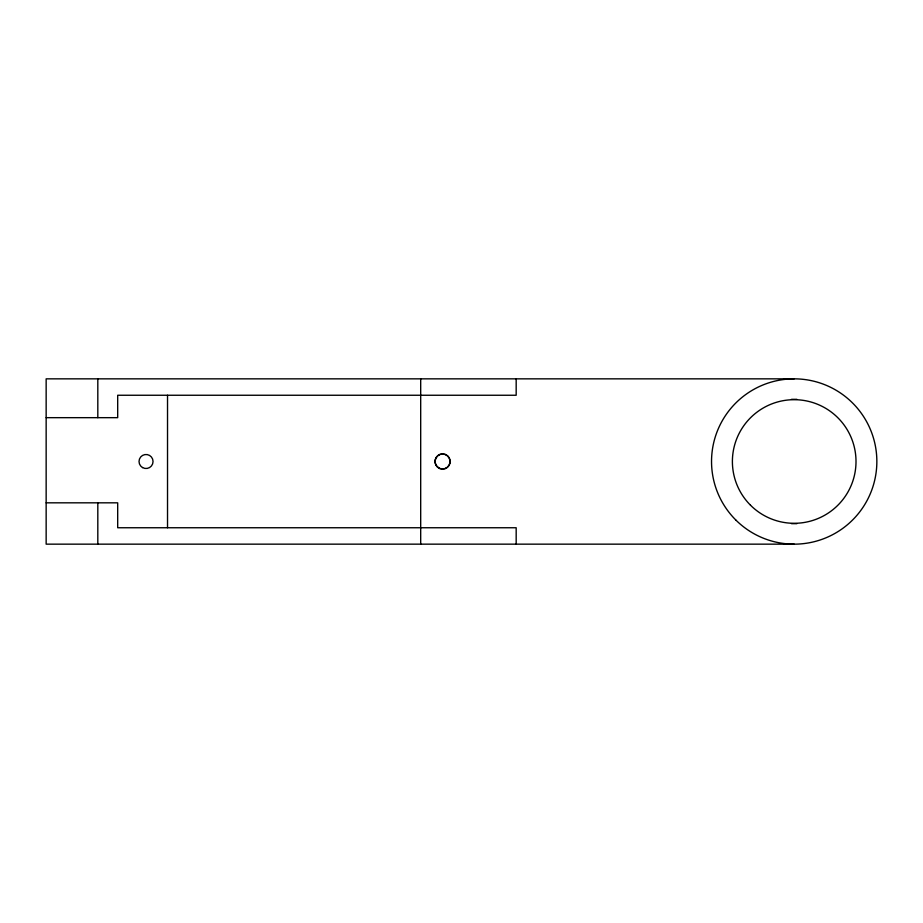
<?xml version="1.0" encoding="UTF-8"?>
<svg xmlns="http://www.w3.org/2000/svg" width="923" height="923" viewBox="0 0 923 923"><rect width="100%" height="100%" fill="white"/><g stroke="black" fill="none" stroke-linecap="round" stroke-linejoin="round"><path stroke-width="1.38" d="M796.895 399.336L791.496 399.336M791.496 523.664L796.895 523.664M794.195 378.845L46.15 378.845L46.15 544.155L794.195 544.155M46.15 417.669L117.694 417.669L117.694 395.252L516.176 395.252L516.176 378.845M46.15 502.827L117.694 502.827L117.694 527.748L516.176 527.748L516.176 544.155M420.692 378.845L420.692 544.155M167.524 395.252L167.524 527.748M97.815 378.845L97.815 417.669M97.815 502.827L97.815 544.155M735.746 519.949A82.655 82.655 0 0 0 874.035 482.891A82.655 82.655 0 0 0 772.805 381.661A82.655 82.655 0 0 0 735.746 519.949M437.687 467.13A7.453 7.453 0 0 0 449.893 462.919A7.453 7.453 0 0 0 440.144 454.451A7.453 7.453 0 0 0 437.687 467.13M142.534 467.569A7.003 7.003 0 0 0 153.045 461.5A7.003 7.003 0 0 0 142.534 455.431A7.003 7.003 0 0 0 142.534 467.569M437.583 467.257A7.626 7.626 0 0 0 450.055 462.942A7.626 7.626 0 0 0 440.086 454.301A7.626 7.626 0 0 0 437.583 467.257M750.491 505.204A61.818 61.818 0 0 0 853.902 477.503A61.818 61.818 0 0 0 778.193 401.793A61.818 61.818 0 0 0 750.491 505.204"/></g></svg>
